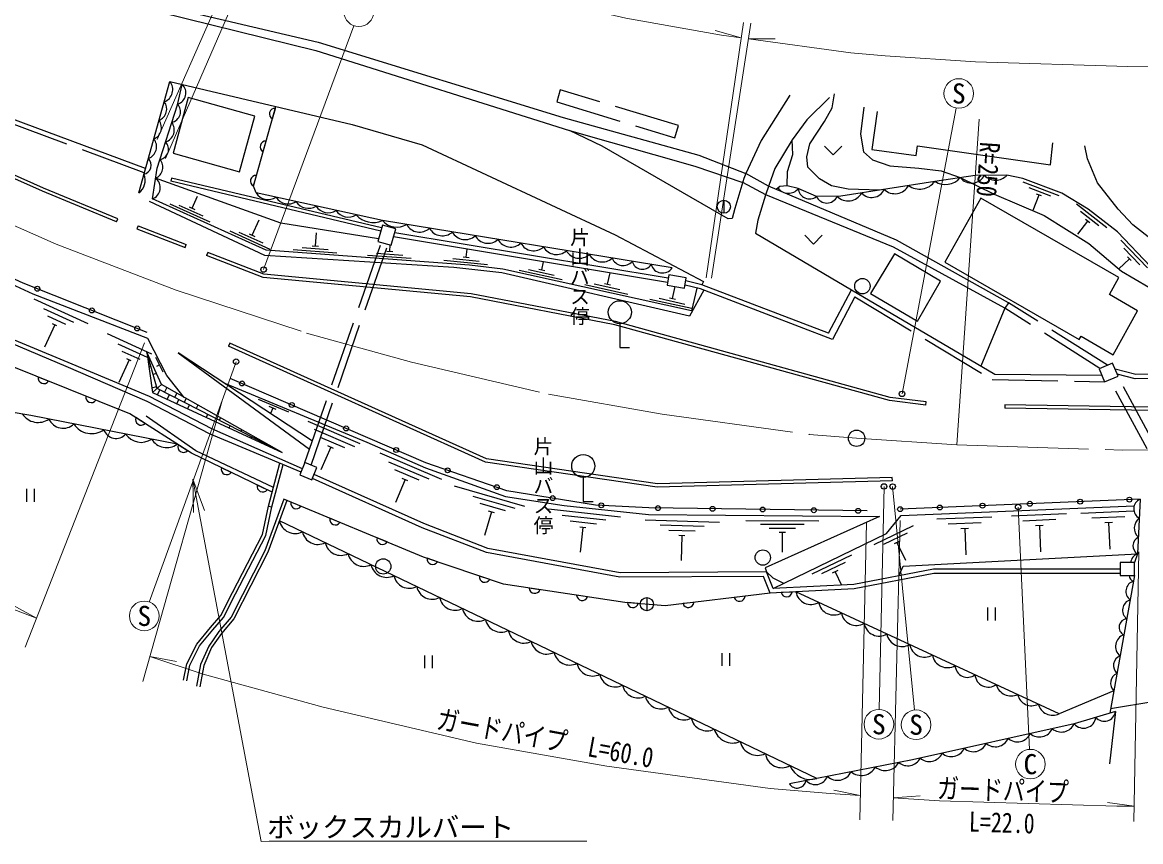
# Model space of a CAD drawing. Units: millimetres at full size, sheet at 1:1000; details may follow other scales. Extents: x 40000 to 680000, y 20000 to 380000.
# Drawn here: x 94417 to 196353, y 245752 to 320503 of the extents above; entities that cross this region are included whole.
import ezdxf
from ezdxf.enums import TextEntityAlignment as Align

# ---------------------------------------------------------------- set-up
doc = ezdxf.new("R2010")
doc.units = ezdxf.units.MM
doc.header["$LTSCALE"] = 1000
doc.linetypes.add('CHAIN', pattern=[18.5, 12, -1.5, 3.5, -1.5])
doc.linetypes.add('DASHED', pattern=[7.5, 6, -1.5])
for name, color, linetype, lineweight in [('M-BGD', 7, 'Continuous', 25), ('M-BMK', 2, 'CHAIN', 13), ('M-BMK-HTXT', 7, 'Continuous', 13), ('M-BMK-SRVR', 3, 'Continuous', 25), ('M-STR-HTXT', 7, 'Continuous', 13), ('M-STR-STRC', 7, 'Continuous', 25)]:
    doc.layers.add(name, color=color, linetype=linetype, lineweight=lineweight)
doc.styles.add('@ＭＳ ゴシック', font='')
doc.styles.add('ＭＳ ゴシック', font='')
doc.styles.get('@ＭＳ ゴシック').set_extended_font_data('@MS Gothic')
doc.styles.get('ＭＳ ゴシック').set_extended_font_data('MS Gothic')

# ---------------------------------------------------------------- blocks, each defined once
blk = doc.blocks.new('open_arrow')
at = {"color": 0, "linetype": 'Continuous', "lineweight": -2}
blk.add_lwpolyline([(7.5, 1.25), (0, 0), (7.5, -1.25)], dxfattribs=at)

msp = doc.modelspace()

# ---------------------------------------------------------------- linework, layer by layer
at = {"layer": 'M-BGD'}
for p, q in [((105654, 307163), (78157, 317364)), ((117214, 311702), (117483, 312656)), ((116370, 308716), (116639, 309670)), ((108019, 306299), (107949, 306007)), ((127085, 301455), (107949, 306007)), ((127164, 301744), (108019, 306299)), ((115483, 305578), (115753, 306531)), ((188924, 304683), (185655, 305934)), ((188163, 304653), (186202, 305403)), ((187304, 304661), (186846, 304836)), ((107860, 303944), (111505, 302297)), ((108688, 303833), (110875, 302845)), ((109880, 303558), (110374, 304651)), ((158366, 304280), (158366, 303080)), ((187075, 304748), (186539, 303347)), ((193266, 301758), (190504, 303908)), ((109625, 303673), (110135, 303443)), ((192529, 301952), (190872, 303241)), ((103003, 302307), (103117, 302584)), ((104961, 301943), (104852, 301663)), ((104961, 301943), (109357, 300233)), ((115352, 301085), (116000, 302488)), ((191516, 302360), (190595, 301176)), ((191709, 302209), (191323, 302510)), ((104852, 301663), (109249, 299953)), ((113332, 301471), (116977, 299824)), ((114160, 301361), (116347, 300373)), ((115097, 301201), (115608, 300970)), ((121127, 300104), (121216, 301301)), ((153235, 296775), (128253, 300920)), ((153299, 297170), (128359, 301308)), ((109249, 299953), (109357, 300233)), ((119097, 299773), (123086, 299478)), ((119913, 299954), (122306, 299776)), ((120848, 300125), (121407, 300084)), ((127906, 299602), (127951, 300198)), ((134882, 299084), (134956, 299808)), ((196973, 298093), (194552, 300621)), ((196272, 298391), (194820, 299908)), ((111310, 299499), (111203, 299218)), ((125876, 299271), (129865, 298975)), ((126692, 299451), (129085, 299273)), ((127627, 299622), (128186, 299581)), ((132843, 298810), (136823, 298403)), ((133664, 298967), (136051, 298723)), ((134603, 299112), (135160, 299056)), ((195329, 298942), (194369, 298023)), ((195498, 298765), (195160, 299119)), ((139714, 297899), (143619, 297035)), ((140547, 297961), (142890, 297442)), ((141497, 297996), (142043, 297875)), ((141770, 297936), (141928, 298651)), ((147483, 296671), (148030, 296550)), ((147757, 296610), (147986, 297646)), ((145700, 296574), (149606, 295709)), ((146533, 296635), (148876, 296117)), ((153682, 295299), (153926, 296401)), ((95449, 295264), (100399, 293016)), ((151625, 295262), (155456, 294414)), ((152458, 295324), (154801, 294805)), ((153408, 295359), (153955, 295238)), ((184303, 294927), (183982, 294420)), ((99104, 293110), (96372, 294351)), ((98371, 292948), (96733, 293693)), ((183982, 294420), (181788, 289145)), ((97366, 292911), (96435, 290862)), ((97557, 292824), (97175, 292998)), ((148880, 293009), (148880, 290834)), ((102148, 292105), (106184, 290247)), ((105830, 289915), (103156, 291146)), ((113316, 291228), (113192, 290955)), ((148880, 290834), (149769, 290834)), ((104142, 289701), (103201, 287658)), ((105147, 289734), (103512, 290486)), ((104332, 289613), (103951, 289789)), ((107261, 288583), (106579, 289919)), ((105951, 289085), (106127, 289136)), ((106920, 289251), (106652, 289115)), ((96789, 287773), (95869, 288142)), ((106643, 288466), (106346, 288380)), ((106230, 287163), (106661, 287288)), ((107105, 287449), (106294, 286730)), ((106733, 286525), (106960, 286967)), ((107590, 287175), (107373, 286754)), ((107611, 286118), (107820, 286525)), ((108492, 286665), (108295, 286281)), ((101119, 286036), (100200, 286405)), ((108484, 285712), (108675, 286085)), ((109342, 286186), (109162, 285835)), ((109475, 285251), (109647, 285586)), ((110423, 285576), (110265, 285268)), ((118700, 284928), (115930, 286079)), ((117558, 285175), (116911, 285444)), ((176768, 285585), (176805, 285883)), ((183974, 285602), (183969, 285302)), ((197434, 285380), (183974, 285602)), ((105597, 283905), (104764, 284442)), ((111183, 284457), (111321, 284726)), ((112469, 284420), (112353, 284195)), ((117234, 285309), (117029, 284814)), ((197429, 285080), (183969, 285302)), ((113253, 283496), (113349, 283683)), ((120424, 284121), (125169, 282077)), ((114390, 283336), (114314, 283188)), ((115265, 282560), (115321, 282670)), ((124716, 281782), (121043, 283364)), ((123803, 281685), (121599, 282635)), ((109455, 281421), (108622, 281958)), ((116209, 282309), (116170, 282234)), ((122523, 281746), (121633, 279680)), ((122780, 281636), (122266, 281857)), ((127014, 281212), (132634, 278831)), ((131490, 278827), (127807, 280388)), ((113449, 279436), (112556, 279866)), ((130578, 278725), (128368, 279661)), ((129297, 278779), (128419, 276707)), ((129555, 278669), (129039, 278888)), ((145546, 278975), (145546, 276801)), ((173721, 278677), (173713, 278977)), ((94797, 277935), (94797, 276761)), ((95497, 277935), (95497, 276761)), ((116727, 277855), (115834, 278286)), ((133770, 278220), (140200, 276361)), ((116855, 276351), (117148, 276289)), ((119800, 276349), (118885, 276728)), ((139344, 276140), (135501, 277251)), ((138451, 275930), (136145, 276597)), ((145546, 276801), (146435, 276801)), ((196315, 277000), (174426, 276088)), ((123367, 274872), (122452, 275251)), ((137173, 275831), (136548, 273670)), ((137442, 275753), (136904, 275909)), ((142373, 276106), (148926, 275402)), ((147590, 275093), (143613, 275520)), ((182782, 275372), (177787, 275167)), ((189591, 275650), (184595, 275446)), ((195746, 275902), (190895, 275704)), ((194912, 275388), (191914, 275265)), ((166848, 251523), (117854, 275028)), ((146746, 274731), (144360, 274987)), ((145784, 274382), (145227, 274442)), ((145505, 274412), (145265, 272175)), ((151185, 275125), (157968, 274897)), ((156560, 274494), (152563, 274628)), ((160370, 275068), (167023, 275030)), ((165694, 274678), (161694, 274700)), ((164892, 274322), (162492, 274336)), ((175621, 274580), (172024, 272830)), ((181803, 274851), (178805, 274728)), ((180673, 274324), (179974, 274296)), ((180324, 274310), (180422, 271912)), ((188612, 275130), (185614, 275007)), ((187482, 274603), (186783, 274574)), ((187132, 274589), (187231, 272191)), ((193782, 274861), (193083, 274832)), ((193433, 274847), (193531, 272449)), ((127662, 273094), (126746, 273473)), ((155746, 274071), (153347, 274151)), ((154811, 273652), (154251, 273671)), ((154531, 273661), (154456, 271413)), ((163970, 273967), (163410, 273971)), ((163690, 273969), (163680, 272169)), ((175059, 273906), (172901, 272856)), ((174389, 273180), (173886, 272935)), ((174138, 273058), (174925, 271439)), ((132244, 271291), (131306, 271610)), ((169982, 271902), (166385, 270152)), ((169420, 271229), (167262, 270178)), ((168750, 270502), (168247, 270257)), ((168499, 270380), (169089, 269166)), ((137018, 269668), (136080, 269987)), ((195801, 270030), (193534, 257478)), ((141601, 268739), (140621, 268887)), ((145918, 268091), (144939, 268238)), ((160295, 268145), (159311, 268026)), ((164580, 268526), (163590, 268473)), ((150553, 267476), (149565, 267557)), ((151334, 268015), (151334, 266815)), ((155622, 267584), (154639, 267466)), ((182394, 267109), (182394, 265936)), ((183094, 267109), (183094, 265936)), ((131087, 262748), (131087, 261574)), ((131787, 262748), (131787, 261574)), ((158183, 262959), (158183, 261785)), ((158883, 262959), (158883, 261785)), ((194058, 257636), (193525, 252850))]:
    msp.add_line(p, q, dxfattribs=at)
at = {"layer": 'M-BGD', "linetype": 'DASHED'}
for p, q in [((105515, 306788), (77995, 316998)), ((162183, 304778), (160087, 305899)), ((162426, 305544), (160376, 306711)), ((120173, 280333), (127155, 300414)), ((120730, 280109), (127735, 300257)), ((167903, 292145), (169995, 296106)), ((170288, 295463), (168261, 291580)), ((193325, 289211), (184303, 294927)), ((192646, 288932), (183982, 294420)), ((200535, 274994), (193530, 287892)), ((201238, 275375), (194274, 288198)), ((116855, 276351), (117898, 280270)), ((117148, 276289), (118177, 280153)), ((197661, 258529), (193603, 257864))]:
    msp.add_line(p, q, dxfattribs=at)
at = {"layer": 'M-BGD'}
for points in [[(97556, 324310), (121376, 318686), (143708, 311829), (156091, 308396), (160376, 306711)], [(97396, 323834), (121167, 317939), (144290, 310644), (155704, 307377), (160087, 305899)], [(105025, 304942), (107871, 315105), (124491, 311195), (130851, 309337), (148466, 301110), (156504, 296861), (156356, 296557)], [(103003, 302307), (96237, 305112), (90353, 307712), (76845, 314394)], [(103117, 302584), (96355, 305388), (90480, 307984), (76967, 314668)], [(155904, 296258), (155399, 294181), (138222, 297984), (135177, 298340), (116636, 299715), (106278, 304395), (106709, 307200), (108550, 312964), (108991, 314841)], [(172536, 305191), (169698, 305291), (168164, 305572), (167086, 306227), (166021, 307304), (165927, 308240), (166196, 309422), (167542, 311443), (168242, 312690), (168436, 313988)], [(164387, 313845), (161775, 309729), (160376, 306711), (160193, 306246), (159363, 303519), (159108, 302619), (158749, 302579), (147277, 309204), (144290, 310644)], [(167978, 313633), (165934, 311617), (164589, 309789), (163002, 307181), (162451, 305622), (162171, 304739), (161445, 302467), (161232, 301263), (169995, 296106)], [(153640, 298092), (127231, 302418), (115716, 304942), (115476, 305554), (117533, 312832)], [(171109, 312758), (170822, 310305), (171101, 308703), (171910, 307945), (173488, 307423), (176126, 307208), (178183, 306942), (179910, 306341)], [(172337, 312381), (171838, 308902), (175898, 308359), (176023, 309247), (188142, 307509), (188345, 309502)], [(164128, 305594), (164152, 306884), (164646, 308457), (164589, 309789)], [(167522, 309218), (168318, 308422), (169113, 309218)], [(200901, 297704), (198311, 299937), (195654, 302036), (194297, 303463), (192411, 305849), (191506, 308039), (191280, 309246)], [(109170, 286283), (107589, 288269), (105868, 291644), (95394, 295688), (80760, 302467), (73255, 306264)], [(105785, 292219), (94485, 296714), (81892, 302486), (73418, 306634)], [(126894, 300749), (117970, 302187), (106567, 306278)], [(197129, 288400), (198436, 290084), (198971, 292472), (198934, 294337), (198312, 296489), (197262, 298224), (194242, 301378), (191566, 303462), (189174, 304909), (185619, 306269), (184171, 306554), (181278, 306544), (177591, 305997), (169023, 304630), (166806, 304616), (165150, 305349), (164128, 305594), (163467, 305517), (163129, 305248)], [(179910, 306341), (183007, 304838), (187554, 302874), (191619, 300340), (194623, 297809), (197109, 296357), (197336, 295631), (197522, 294447), (197494, 291154), (197129, 288400)], [(184303, 294927), (174110, 300621), (162426, 305544)], [(156529, 296063), (155239, 293704), (138113, 297646), (133744, 298142), (116511, 299223), (105997, 304165)], [(183982, 294420), (173819, 299994), (162183, 304778)], [(119947, 279770), (111687, 283405), (106014, 286362), (98592, 289473), (88629, 293600), (78538, 298385), (71369, 301993)], [(119824, 279466), (111470, 282954), (105801, 285909), (98420, 289095), (88472, 293301), (78318, 297935), (71144, 301546)], [(165733, 301073), (166529, 300277), (167324, 301073)], [(117195, 277630), (109823, 281185), (104219, 284792), (90059, 290473), (82430, 294027), (76281, 297204), (72477, 298290), (70209, 299367)], [(176768, 285585), (173463, 285992), (148425, 292920), (135275, 295449), (116368, 297237), (111203, 299218)], [(176805, 285883), (173522, 286287), (148494, 293213), (135318, 295746), (116437, 297532), (111310, 299499)], [(167903, 292145), (156356, 296557), (154888, 296925)], [(168261, 291580), (156236, 296175), (154823, 296529)], [(169995, 296106), (183048, 288401), (192826, 288304)], [(173721, 278677), (152287, 278086), (136639, 280376), (113192, 290955)], [(173713, 278977), (152305, 278386), (136725, 280667), (113316, 291228)], [(108525, 282020), (95186, 284633), (65895, 289599)], [(118087, 281249), (106718, 287091), (105757, 290417)], [(120853, 282289), (108627, 290359), (120597, 281553)], [(213589, 288617), (195912, 288384), (194030, 288856)], [(112794, 287609), (125804, 282204), (131151, 279861), (138459, 277249), (143809, 276410), (151501, 275590), (172547, 275429), (162137, 270736), (162249, 270355)], [(171427, 275922), (151511, 276198), (146650, 276466), (138593, 277774), (131197, 280313), (113354, 288024)], [(213588, 288223), (195865, 287984), (194219, 288396)], [(117310, 278061), (110224, 281410), (105697, 284582)], [(194475, 270223), (177505, 270212), (170253, 268828), (162590, 268420), (161978, 269954), (148874, 269884), (136731, 272121), (130857, 274399), (120861, 278886)], [(194475, 270623), (177467, 270612), (170205, 269226), (162855, 268835), (162249, 270355), (148909, 270285), (136841, 272508), (131011, 274768), (121010, 279257)], [(109111, 260473), (109409, 261963), (110321, 263785), (111552, 265280), (112509, 266378), (113575, 268493), (116309, 273771), (116855, 276351)], [(109405, 260414), (109696, 261864), (110574, 263621), (111781, 265087), (112760, 266210), (113843, 268356), (116595, 273670), (117148, 276289)], [(162590, 268420), (153022, 267272), (149348, 267575), (138283, 269238), (130974, 271723), (118260, 276987), (116514, 272274), (113452, 266247), (112317, 264917), (111407, 263598), (110662, 261906), (110296, 259941)], [(118538, 276872), (116790, 272153), (113704, 266079), (112556, 264733), (111670, 263451), (110951, 261817), (110591, 259886)], [(162855, 268835), (173197, 273867), (174528, 275514), (195761, 276383)], [(196315, 277000), (196081, 272005), (195801, 271211)], [(174305, 270008), (174717, 270898), (196081, 272005)], [(163823, 269306), (162858, 269799), (162249, 270355)], [(193901, 259513), (188925, 257425), (164930, 268544)], [(194058, 257636), (190302, 256506), (175570, 253220), (164335, 251034)]]:
    msp.add_lwpolyline(points, dxfattribs=at)
at = {"layer": 'M-BGD', "linetype": 'DASHED'}
msp.add_lwpolyline([(153902, 309961), (154233, 311083), (143426, 314349), (143134, 313245)], close=True, dxfattribs=at)
at = {"layer": 'M-BGD'}
for points in [[(108162, 308576), (114206, 306861), (115603, 311933), (109524, 313636)], [(190920, 291878), (193858, 290166), (196070, 294182), (193515, 295677), (194380, 297222), (181772, 304471), (178511, 298615), (190738, 291560)], [(126827, 300503), (128050, 300171), (128456, 301668), (127233, 302000)], [(171721, 295755), (176002, 293254), (178115, 296879), (173907, 299370)], [(153193, 296520), (154780, 296262), (154933, 297204), (153347, 297462)], [(118087, 281249), (107105, 287449), (105757, 290417), (106294, 286730)], [(193073, 287704), (194297, 288208), (193802, 289408), (192578, 288904)], [(119720, 279207), (120813, 278767), (121267, 279893), (120173, 280333)], [(194475, 270030), (195801, 270030), (195801, 271211), (194475, 271211)]]:
    msp.add_lwpolyline(points, close=True, dxfattribs=at)
at = {"layer": 'M-BGD', "linetype": 'DASHED'}
msp.add_lwpolyline([(170288, 295463), (182817, 287930), (193073, 287704)], dxfattribs=at)
at = {"layer": 'M-BGD'}
for centre, radius in [((158366, 303680), 600), ((170988, 296433), 700), ((95784, 296198), 225), ((148880, 294059), 1050), ((100758, 294219), 225), ((104882, 292578), 225), ((114437, 287556), 225), ((118976, 285595), 225), ((123928, 283454), 225), ((128489, 281483), 225), ((145546, 280025), 1050), ((133185, 279630), 225), ((137659, 278094), 225), ((142760, 277098), 225), ((147188, 276437), 225), ((152359, 276186), 225), ((157335, 276117), 225), ((161901, 276054), 225), ((174426, 276088), 225), ((178051, 276239), 225), ((181941, 276401), 225), ((186248, 276581), 225), ((190841, 276772), 225), ((195328, 276959), 225), ((166566, 275989), 225), ((170595, 275933), 225), ((161910, 271672), 700), ((127311, 270865), 700), ((151334, 267415), 600)]:
    msp.add_circle(centre, radius, dxfattribs=at)
for centre, radius, start, end in [((106955, 314369), 1174, 289.90693, 38.80313), ((108275, 314068), 1054, 286.33349, 47.195), ((106467, 312598), 1110, 291.82193, 36.88813), ((107811, 312373), 1022, 283.12015, 41.94226), ((117443, 312153), 505, 85.38984, 243.04803), ((105979, 310904), 1118, 292.38415, 36.3259), ((107092, 310691), 1173, 288.75669, 35.82595), ((105495, 309155), 1157, 290.5567, 38.15336), ((106798, 308922), 940, 280.11521, 44.46741), ((116599, 309166), 505, 85.38984, 243.04803), ((105304, 307467), 850, 283.34353, 45.36653), ((106136, 307282), 1093, 293.23387, 40.81995), ((104200, 306088), 1412, 305.73349, 22.97657), ((105881, 305420), 1099, 291.183, 51.34878), ((115712, 306028), 505, 85.38984, 243.04803), ((176208, 306977), 1695, 233.4352, 324.69989), ((178560, 307458), 1752, 236.44444, 320.42176), ((180950, 307147), 1316, 217.78812, 332.83703), ((183143, 307508), 1403, 223.23139, 317.14993), ((116834, 305675), 1337, 213.28854, 301.98928), ((164237, 306074), 1166, 216.39842, 321.56996), ((166168, 305412), 1020, 183.50504, 308.68691), ((169692, 305613), 1409, 224.37444, 331.16979), ((171846, 305769), 1242, 222.25168, 335.88342), ((173955, 306278), 1409, 226.18939, 331.9457), ((118659, 305275), 1337, 213.28854, 301.98928), ((120484, 304875), 1337, 213.28854, 301.98928), ((167743, 305043), 1030, 204.54344, 336.20015), ((122310, 304475), 1337, 213.28854, 301.98928), ((124135, 304075), 1337, 213.28854, 301.98928), ((126393, 304304), 2063, 221.31002, 293.96779), ((128568, 303629), 1804, 222.15811, 299.23493), ((130624, 302709), 1345, 209.08922, 312.30382), ((132705, 302368), 1345, 209.08922, 312.30382), ((134785, 302027), 1345, 209.08922, 312.30382), ((136865, 301686), 1345, 209.08922, 312.30382), ((138945, 301346), 1345, 209.08922, 312.30382), ((141026, 301005), 1345, 209.08922, 312.30382), ((143106, 300664), 1345, 209.08922, 312.30382), ((145186, 300323), 1345, 209.08922, 312.30382), ((147267, 299982), 1345, 209.08922, 312.30382), ((149183, 299409), 1096, 202.60646, 318.78657), ((150934, 298936), 959, 195.04214, 326.3509), ((152762, 298709), 1074, 196.47167, 324.92136), ((96365, 288048), 505, 169.3111, 326.96929), ((100696, 286311), 505, 169.3111, 326.96929), ((95850, 285731), 1730, 214.03766, 304.72489), ((105233, 284256), 505, 158.39986, 316.05806), ((98130, 284882), 1415, 203.8218, 314.01557), ((100743, 284916), 1940, 212.84624, 304.99114), ((102954, 283697), 1160, 198.63057, 319.2068), ((105251, 283896), 1711, 213.97423, 303.86314), ((107571, 283299), 1595, 211.11455, 306.72282), ((109092, 281772), 505, 158.39986, 316.05806), ((113045, 279739), 505, 165.42484, 323.08303), ((116323, 278159), 505, 165.42484, 323.08303), ((119380, 276629), 505, 168.6815, 326.33969), ((196682, 276113), 960, 112.51199, 242.13387), ((122947, 275152), 505, 168.6815, 326.33969), ((196895, 274359), 1121, 126.14218, 228.5037), ((119278, 275322), 1453, 191.65718, 297.08336), ((121363, 274321), 1453, 191.65718, 297.08336), ((127241, 273374), 505, 168.6815, 326.33969), ((196499, 272744), 849, 114.11504, 240.53082), ((123448, 273321), 1453, 191.65718, 297.08336), ((125534, 272320), 1453, 191.65718, 297.08336), ((131806, 271543), 505, 172.39049, 330.04868), ((196341, 271145), 898, 106.79944, 175.78762), ((127619, 271320), 1453, 191.65718, 297.08336), ((129704, 270320), 1453, 191.65718, 297.08336), ((136580, 269920), 505, 172.39049, 330.04868), ((195974, 268585), 966, 106.00067, 233.51891), ((195883, 270049), 563, 181.91069, 251.85666), ((131789, 269319), 1453, 191.65718, 297.08336), ((141125, 268910), 505, 182.62681, 340.285), ((145443, 268261), 505, 182.62681, 340.285), ((159792, 268183), 505, 198.0144, 355.67259), ((164080, 268597), 505, 194.21565, 351.87384), ((166298, 268778), 1387, 189.69942, 300.57259), ((133874, 268319), 1453, 191.65718, 297.08336), ((150067, 267614), 505, 186.44596, 344.10415), ((155119, 267622), 505, 198.0144, 355.67259), ((168371, 267817), 1387, 189.69942, 300.57259), ((195673, 266875), 972, 106.32838, 233.19121), ((135960, 267318), 1453, 191.65718, 297.08336), ((170445, 266857), 1387, 189.69942, 300.57259), ((195169, 265320), 781, 95.74681, 243.77278), ((138045, 266318), 1453, 191.65718, 297.08336), ((172518, 265896), 1387, 189.69942, 300.57259), ((140130, 265318), 1453, 191.65718, 297.08336), ((142215, 264317), 1453, 191.65718, 297.08336), ((174591, 264935), 1387, 189.69942, 300.57259), ((195175, 263565), 1111, 108.42316, 231.09643), ((144300, 263317), 1453, 191.65718, 297.08336), ((176665, 263974), 1387, 189.69942, 300.57259), ((146386, 262316), 1453, 191.65718, 297.08336), ((178738, 263013), 1387, 189.69942, 300.57259), ((194831, 261814), 954, 111.81193, 227.70768), ((148471, 261316), 1453, 191.65718, 297.08336), ((180559, 261859), 1116, 182.08258, 308.18943), ((182466, 261071), 1220, 184.19373, 306.07828), ((194595, 260212), 984, 114.30268, 225.2169), ((150556, 260316), 1453, 191.65718, 297.08336), ((184549, 260465), 1417, 195.55219, 294.71983), ((152641, 259315), 1453, 191.65718, 297.08336), ((186410, 259446), 1296, 191.93098, 298.34103), ((154726, 258315), 1453, 191.65718, 297.08336), ((188335, 258641), 1352, 194.37736, 295.89465), ((156812, 257314), 1453, 191.65718, 297.08336), ((191159, 257225), 1118, 219.97307, 353.51327), ((193049, 257750), 1016, 219.91615, 353.57019), ((159181, 256536), 1784, 196.80484, 291.9357), ((187128, 256593), 1289, 229.59708, 335.55314), ((189134, 257033), 1281, 229.42672, 335.7235), ((161440, 255259), 1637, 193.3264, 295.41415), ((183111, 255697), 1289, 229.59708, 335.55314), ((185120, 256146), 1289, 229.6051, 335.54512), ((179095, 254801), 1289, 229.59708, 335.55314), ((181103, 255249), 1289, 229.59708, 335.55314), ((163629, 254003), 1503, 188.51352, 300.22702), ((173082, 253633), 1398, 230.0308, 331.99242), ((175132, 253919), 1246, 229.17266, 333.9561), ((177086, 254353), 1289, 229.59708, 335.55314), ((166238, 253408), 1981, 200.80043, 287.94011), ((168729, 252704), 1353, 227.29425, 334.72897), ((170888, 253271), 1478, 230.71747, 331.30576), ((165041, 251468), 829, 211.59383, 350.42938), ((166716, 252132), 1174, 223.10223, 338.921)]:
    msp.add_arc(centre, radius, start, end, dxfattribs=at)
at = {"layer": 'M-BMK'}
msp.add_lwpolyline([(75259, 310802), (86600, 305105), (97490, 300262), (108432, 296056), (120318, 292153), (129886, 289503), (142368, 286579), (152734, 284740), (166130, 282914), (170461, 282556), (179612, 281948), (194659, 281482), (207091, 281501), (270791, 282922), (370617, 284521), (470784, 286302), (523462, 287157), (539816, 287138), (556162, 286497), (558483, 286367), (565657, 285802), (571050, 285331)], dxfattribs=at)
at = {"layer": 'M-BMK-SRVR'}
msp.add_circle((170461, 282556), 750, dxfattribs=at)
at = {"layer": 'M-STR-HTXT'}
for p, q in [((106714, 309807), (116153, 331343)), ((117356, 330848), (107458, 308087)), ((116406, 297949), (124619, 320200)), ((156755, 297197), (160140, 320486)), ((160819, 320440), (157233, 297176)), ((159936, 319082), (157573, 319749)), ((160596, 318992), (163051, 319002)), ((174602, 286605), (179527, 312686)), ((179612, 281948), (181624, 311662)), ((105545, 291274), (94661, 263506)), ((113902, 289541), (105988, 267617)), ((112654, 286085), (105397, 260364)), ((172963, 278163), (172521, 257813)), ((173746, 278147), (175748, 257763)), ((185190, 276281), (186237, 254173)), ((170746, 247729), (171364, 274830)), ((174429, 275055), (173758, 247677)), ((195734, 247596), (196174, 272195)), ((95691, 266135), (93544, 267327)), ((106038, 262635), (108454, 262201)), ((170797, 249962), (168394, 250464)), ((173810, 249762), (176258, 249942)), ((195759, 248983), (193327, 249321))]:
    msp.add_line(p, q, dxfattribs=at)
for points in [[(117085, 330227), (120178, 329038), (130454, 325663), (138552, 323421), (149422, 320874), (158156, 319324), (159936, 319082)], [(160596, 318992), (169939, 317718), (173064, 317460), (181314, 316912), (195174, 316482), (206674, 316500), (270120, 317916), (370026, 319516), (470189, 321297), (523199, 322158), (540523, 322137), (557825, 321458), (560835, 321290), (568555, 320682), (573688, 320234)], [(62114, 281035), (72695, 275720), (85048, 270226), (95691, 266135)], [(109964, 278819), (116199, 245752), (116908, 245796), (145879, 245796)], [(106038, 262635), (110905, 261036), (121839, 258009), (135817, 254734), (147698, 252626), (162593, 250596), (168045, 250144), (170797, 249962)], [(173810, 249762), (178032, 249482), (194181, 248981), (195759, 248983)]]:
    msp.add_lwpolyline(points, dxfattribs=at)
for centre in [(125087, 321467), (179778, 314013), (105529, 266347), (172491, 256463), (175880, 256419), (186301, 252824)]:
    msp.add_circle(centre, 1350, dxfattribs=at)
at = {"layer": 'M-STR-STRC'}
for centre in [(116406, 297949), (113902, 289541), (174602, 286605), (172963, 278163), (173746, 278147), (185190, 276281)]:
    msp.add_circle(centre, 250, dxfattribs=at)

# ---------------------------------------------------------------- block references
at = {"layer": 'M-STR-HTXT', "xscale": 400, "yscale": 400, "rotation": 280.7}
msp.add_blockref('open_arrow', (109964, 278819), dxfattribs=at)

# ---------------------------------------------------------------- texts
at = {"layer": 'M-BMK-HTXT', "style": '@ＭＳ ゴシック'}
for p in [(145225, 301809), (141890, 282731)]:
    msp.add_text('片山バス停', height=1320, rotation=270, dxfattribs=at).set_placement(p, align=Align.MIDDLE_LEFT)
at = {"layer": 'M-STR-HTXT', "style": 'ＭＳ ゴシック'}
for s, p in [('S', (179778, 314013)), ('S', (105529, 266347)), ('S', (172491, 256463)), ('S', (175880, 256419)), ('C', (186301, 252824))]:
    msp.add_text(s, height=1833, dxfattribs=at).set_placement(p, align=Align.MIDDLE_CENTER)
at = {"layer": 'M-STR-HTXT', "style": 'ＭＳ ゴシック', "width": 0.8}
for s, rotation, p in [('R=250', 266.126, (181008, 307183)), ('ガードパイプ\u3000L=60.0', 349.593, (141816, 253745)), ('ガードパイプ', 358.224, (183758, 248991)), ('L=22.0', 358.224, (183657, 246037))]:
    msp.add_text(s, height=1833, rotation=rotation, dxfattribs=at).set_placement(p, align=Align.BOTTOM_CENTER)
at = {"layer": 'M-STR-HTXT', "style": 'ＭＳ ゴシック'}
msp.add_text('ボックスカルバート', height=1833, dxfattribs=at).set_placement((116740, 247075), align=Align.MIDDLE_LEFT)

doc.saveas('drawing.dxf')
